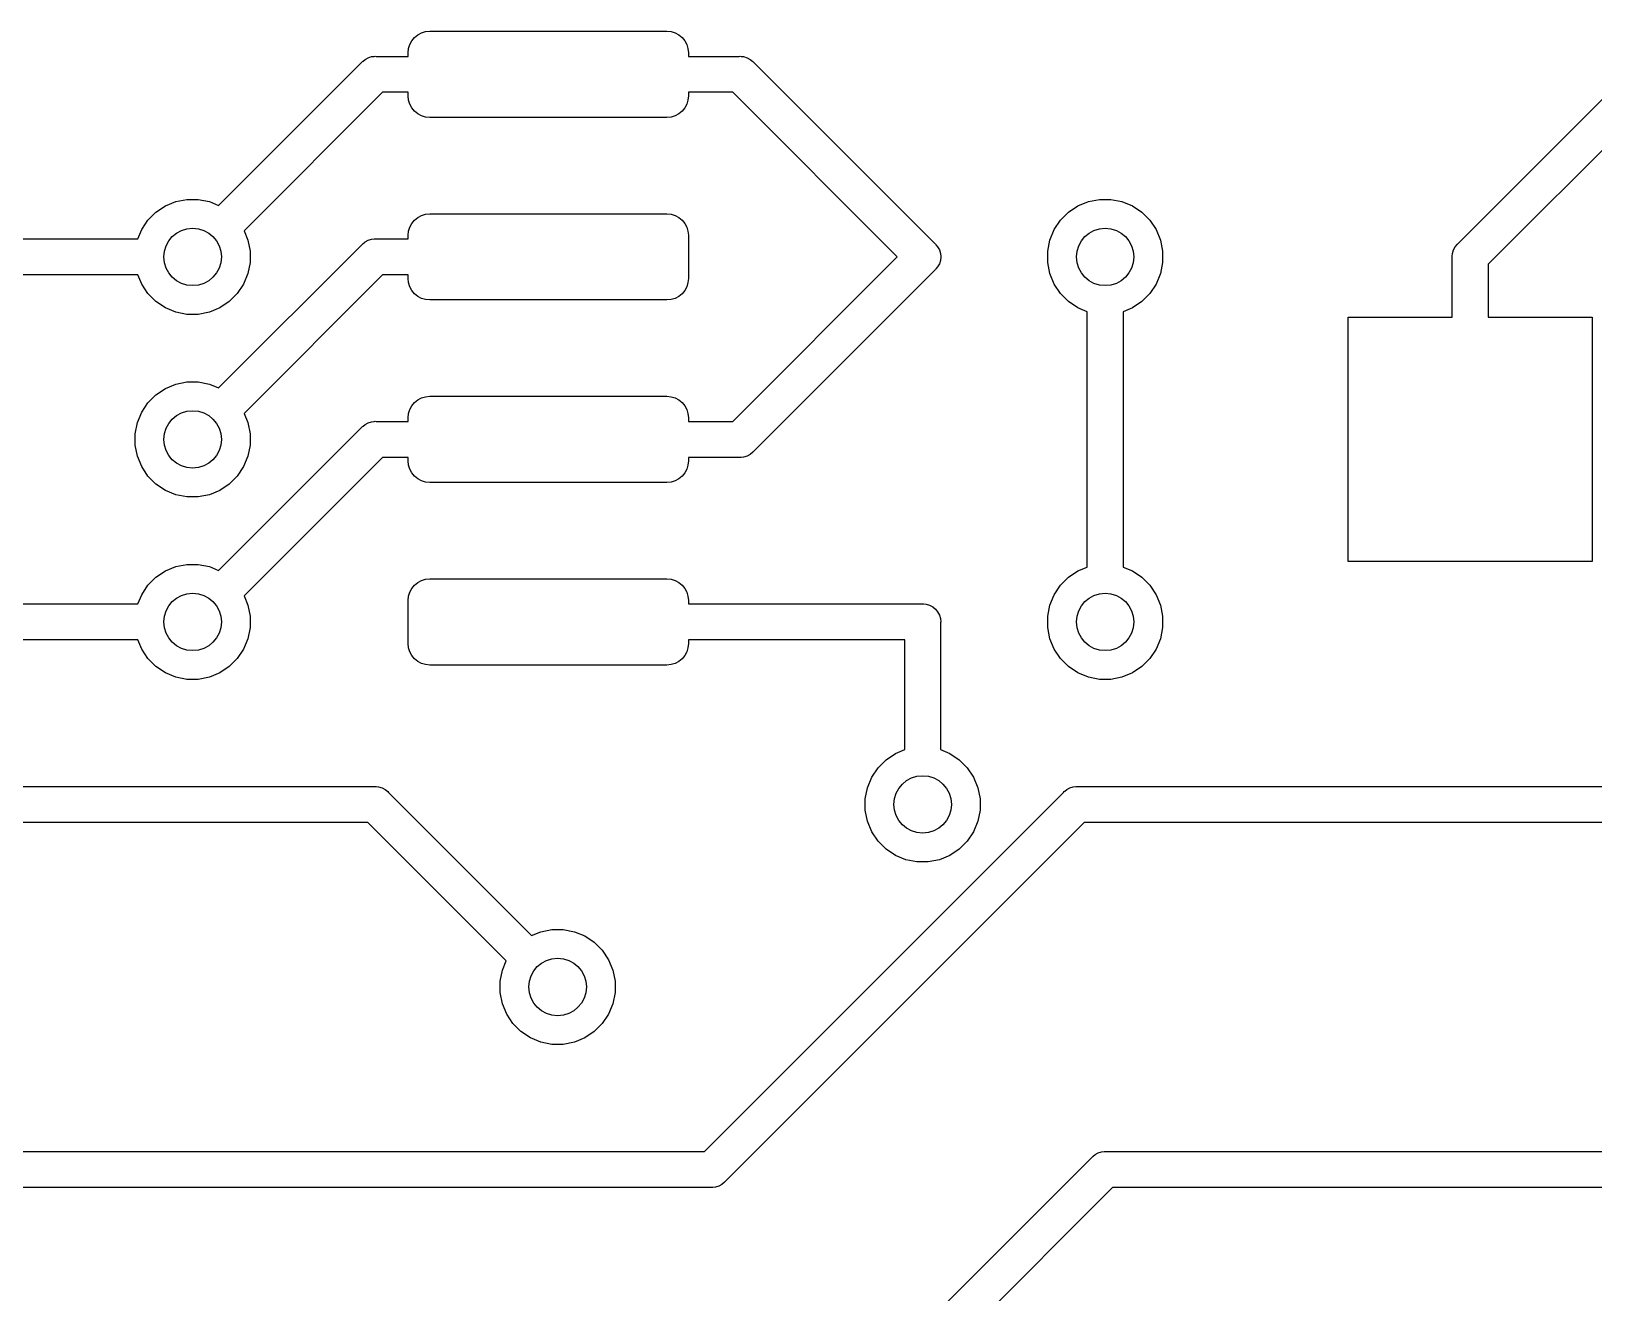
# Model space of a CAD drawing. Extents: x 4.65 to 8.46, y -5.31 to -3.29.
# Drawn here: x 5.3058 to 5.7339, y -4.4338 to -4.0882 of the extents above; entities that cross this region are included whole.
import ezdxf

# ---------------------------------------------------------------- set-up
doc = ezdxf.new("R2010")
doc.units = 0
doc.header["$MEASUREMENT"] = 0
doc.layers.add('BLACK', color=7, linetype='CONTINUOUS')

msp = doc.modelspace()

# ---------------------------------------------------------------- linework, layer by layer
at = {"layer": 'BLACK', "linetype": 'CONTINUOUS'}
for p, q in [((5.40917, -4.09294), (5.4095, -4.09183)), ((5.4095, -4.09183), (5.41005, -4.09081)), ((5.41005, -4.09081), (5.41078, -4.08992)), ((5.41078, -4.08992), (5.41168, -4.08918)), ((5.41168, -4.08918), (5.4127, -4.08864)), ((5.4127, -4.08864), (5.41381, -4.0883)), ((5.41381, -4.0883), (5.41496, -4.08819)), ((5.41496, -4.08819), (5.47992, -4.08819)), ((5.47992, -4.08819), (5.48107, -4.0883)), ((5.48107, -4.0883), (5.48218, -4.08864)), ((5.48218, -4.08864), (5.4832, -4.08918)), ((5.4832, -4.08918), (5.4841, -4.08992)), ((5.4841, -4.08992), (5.48483, -4.09081)), ((5.48483, -4.09081), (5.48538, -4.09183)), ((5.48538, -4.09183), (5.48571, -4.09294)), ((5.39635, -4.09669), (5.3965, -4.0965)), ((5.3965, -4.0965), (5.39669, -4.09635)), ((5.39669, -4.09635), (5.39725, -4.09589)), ((5.39669, -4.09635), (5.39669, -4.09635)), ((5.39725, -4.09589), (5.39811, -4.09543)), ((5.39725, -4.09589), (5.39725, -4.09589)), ((5.39725, -4.09589), (5.39725, -4.09589)), ((5.39811, -4.09543), (5.39904, -4.09515)), ((5.39904, -4.09515), (5.39976, -4.09508)), ((5.39976, -4.09508), (5.4, -4.09506)), ((5.39976, -4.09508), (5.39976, -4.09508)), ((5.4, -4.09506), (5.40024, -4.09508)), ((5.40024, -4.09508), (5.40906, -4.09508)), ((5.40906, -4.09409), (5.40917, -4.09294)), ((5.40906, -4.09508), (5.40906, -4.09409)), ((5.48571, -4.09294), (5.48583, -4.09409)), ((5.48583, -4.09409), (5.48583, -4.09508)), ((5.48583, -4.09508), (5.49976, -4.09508)), ((5.49976, -4.09508), (5.5, -4.09506)), ((5.5, -4.09506), (5.50024, -4.09508)), ((5.50024, -4.09508), (5.50024, -4.09508)), ((5.50024, -4.09508), (5.50096, -4.09515)), ((5.50096, -4.09515), (5.50189, -4.09543)), ((5.50189, -4.09543), (5.50275, -4.09589)), ((5.50275, -4.09589), (5.5035, -4.0965)), ((5.5035, -4.0965), (5.50365, -4.09669)), ((5.35713, -4.13591), (5.39635, -4.09669)), ((5.50365, -4.09669), (5.55331, -4.14635)), ((5.69669, -4.14635), (5.74635, -4.09669)), ((5.40204, -4.10492), (5.36409, -4.14287)), ((5.40906, -4.10492), (5.40204, -4.10492)), ((5.40906, -4.10591), (5.40906, -4.10492)), ((5.49796, -4.10492), (5.48583, -4.10492)), ((5.48583, -4.10492), (5.48583, -4.10591)), ((5.54304, -4.15), (5.49796, -4.10492)), ((5.75204, -4.10492), (5.70492, -4.15204)), ((5.40917, -4.10706), (5.40906, -4.10591)), ((5.4095, -4.10817), (5.40917, -4.10706)), ((5.41005, -4.10919), (5.4095, -4.10817)), ((5.41078, -4.11008), (5.41005, -4.10919)), ((5.48483, -4.10919), (5.4841, -4.11008)), ((5.48538, -4.10817), (5.48483, -4.10919)), ((5.48571, -4.10706), (5.48538, -4.10817)), ((5.48583, -4.10591), (5.48571, -4.10706)), ((5.41168, -4.11082), (5.41078, -4.11008)), ((5.4127, -4.11136), (5.41168, -4.11082)), ((5.41381, -4.1117), (5.4127, -4.11136)), ((5.41496, -4.11181), (5.41381, -4.1117)), ((5.47992, -4.11181), (5.41496, -4.11181)), ((5.48107, -4.1117), (5.47992, -4.11181)), ((5.48218, -4.11136), (5.48107, -4.1117)), ((5.4832, -4.11082), (5.48218, -4.11136)), ((5.4841, -4.11008), (5.4832, -4.11082)), ((5.34254, -4.13604), (5.34541, -4.13486)), ((5.34541, -4.13486), (5.34845, -4.13425)), ((5.34845, -4.13425), (5.35155, -4.13425)), ((5.35155, -4.13425), (5.35459, -4.13486)), ((5.35459, -4.13486), (5.35713, -4.13591)), ((5.59254, -4.13604), (5.59541, -4.13486)), ((5.59541, -4.13486), (5.59845, -4.13425)), ((5.59845, -4.13425), (5.60155, -4.13425)), ((5.60155, -4.13425), (5.60459, -4.13486)), ((5.60459, -4.13486), (5.60746, -4.13604)), ((5.33777, -4.13996), (5.33996, -4.13777)), ((5.33996, -4.13777), (5.34254, -4.13604)), ((5.41078, -4.13992), (5.41168, -4.13918)), ((5.41168, -4.13918), (5.4127, -4.13864)), ((5.4127, -4.13864), (5.41381, -4.1383)), ((5.41381, -4.1383), (5.41496, -4.13819)), ((5.41496, -4.13819), (5.47992, -4.13819)), ((5.47992, -4.13819), (5.48107, -4.1383)), ((5.48107, -4.1383), (5.48218, -4.13864)), ((5.48218, -4.13864), (5.4832, -4.13918)), ((5.4832, -4.13918), (5.4841, -4.13992)), ((5.58777, -4.13996), (5.58996, -4.13777)), ((5.58996, -4.13777), (5.59254, -4.13604)), ((5.60746, -4.13604), (5.61004, -4.13777)), ((5.61004, -4.13777), (5.61223, -4.13996)), ((5.33499, -4.14508), (5.33604, -4.14254)), ((5.33604, -4.14254), (5.33777, -4.13996)), ((5.36409, -4.14287), (5.36514, -4.14541)), ((5.40906, -4.14409), (5.40917, -4.14294)), ((5.40917, -4.14294), (5.4095, -4.14183)), ((5.4095, -4.14183), (5.41005, -4.14081)), ((5.41005, -4.14081), (5.41078, -4.13992)), ((5.4841, -4.13992), (5.48483, -4.14081)), ((5.48483, -4.14081), (5.48538, -4.14183)), ((5.48538, -4.14183), (5.48571, -4.14294)), ((5.48571, -4.14294), (5.48583, -4.14409)), ((5.58486, -4.14541), (5.58604, -4.14254)), ((5.58604, -4.14254), (5.58777, -4.13996)), ((5.61223, -4.13996), (5.61396, -4.14254)), ((5.61396, -4.14254), (5.61514, -4.14541)), ((5.29094, -4.14508), (5.33499, -4.14508)), ((5.35713, -4.18591), (5.39635, -4.14669)), ((5.36514, -4.14541), (5.36575, -4.14845)), ((5.39635, -4.14669), (5.3965, -4.1465)), ((5.3965, -4.1465), (5.39669, -4.14635)), ((5.39669, -4.14635), (5.3972, -4.14593)), ((5.39669, -4.14635), (5.39669, -4.14635)), ((5.3972, -4.14593), (5.39725, -4.14589)), ((5.39725, -4.14589), (5.39811, -4.14543)), ((5.39811, -4.14543), (5.39904, -4.14515)), ((5.39904, -4.14515), (5.39976, -4.14508)), ((5.39976, -4.14508), (5.4, -4.14506)), ((5.39976, -4.14508), (5.39976, -4.14508)), ((5.4, -4.14506), (5.40024, -4.14508)), ((5.40024, -4.14508), (5.40906, -4.14508)), ((5.40906, -4.14508), (5.40906, -4.14409)), ((5.48583, -4.14409), (5.48583, -4.15591)), ((5.55331, -4.14635), (5.5535, -4.1465)), ((5.5535, -4.1465), (5.55365, -4.14669)), ((5.55365, -4.14669), (5.55365, -4.14669)), ((5.55365, -4.14669), (5.55411, -4.14725)), ((5.55411, -4.14725), (5.55457, -4.14811)), ((5.58425, -4.14845), (5.58486, -4.14541)), ((5.61514, -4.14541), (5.61575, -4.14845)), ((5.69543, -4.14811), (5.69589, -4.14725)), ((5.69589, -4.14725), (5.6965, -4.1465)), ((5.6965, -4.1465), (5.69669, -4.14635)), ((5.36575, -4.15155), (5.36514, -4.15459)), ((5.36575, -4.14845), (5.36575, -4.15155)), ((5.49796, -4.19508), (5.54304, -4.15)), ((5.55457, -4.15189), (5.55411, -4.15275)), ((5.55457, -4.14811), (5.55485, -4.14904)), ((5.55485, -4.15096), (5.55457, -4.15189)), ((5.55485, -4.14904), (5.55494, -4.14994)), ((5.55495, -4.15), (5.55485, -4.15096)), ((5.55494, -4.14994), (5.55495, -4.15)), ((5.58425, -4.15155), (5.58425, -4.14845)), ((5.58486, -4.15459), (5.58425, -4.15155)), ((5.61575, -4.15155), (5.61514, -4.15459)), ((5.61575, -4.14845), (5.61575, -4.15155)), ((5.69505, -4.15), (5.69508, -4.14976)), ((5.69508, -4.15024), (5.69505, -4.15)), ((5.69508, -4.14976), (5.69515, -4.14904)), ((5.69508, -4.14976), (5.69508, -4.14976)), ((5.69508, -4.16654), (5.69508, -4.15024)), ((5.69515, -4.14904), (5.69543, -4.14811)), ((5.70492, -4.15204), (5.70492, -4.16654)), ((5.33499, -4.15492), (5.29094, -4.15492)), ((5.33604, -4.15746), (5.33499, -4.15492)), ((5.36514, -4.15459), (5.36396, -4.15746)), ((5.40204, -4.15492), (5.36409, -4.19287)), ((5.40906, -4.15492), (5.40204, -4.15492)), ((5.40906, -4.15591), (5.40906, -4.15492)), ((5.40917, -4.15706), (5.40906, -4.15591)), ((5.48583, -4.15591), (5.48571, -4.15706)), ((5.55331, -4.15365), (5.50365, -4.20331)), ((5.5535, -4.1535), (5.55331, -4.15365)), ((5.55365, -4.15331), (5.5535, -4.1535)), ((5.55411, -4.15275), (5.55365, -4.15331)), ((5.55365, -4.15331), (5.55365, -4.15331)), ((5.58604, -4.15746), (5.58486, -4.15459)), ((5.61514, -4.15459), (5.61396, -4.15746)), ((5.33777, -4.16004), (5.33604, -4.15746)), ((5.33996, -4.16223), (5.33777, -4.16004)), ((5.36223, -4.16004), (5.36004, -4.16223)), ((5.36396, -4.15746), (5.36223, -4.16004)), ((5.4095, -4.15817), (5.40917, -4.15706)), ((5.41005, -4.15919), (5.4095, -4.15817)), ((5.41078, -4.16008), (5.41005, -4.15919)), ((5.41168, -4.16082), (5.41078, -4.16008)), ((5.4841, -4.16008), (5.4832, -4.16082)), ((5.48483, -4.15919), (5.4841, -4.16008)), ((5.48538, -4.15817), (5.48483, -4.15919)), ((5.48571, -4.15706), (5.48538, -4.15817)), ((5.58777, -4.16004), (5.58604, -4.15746)), ((5.58996, -4.16223), (5.58777, -4.16004)), ((5.61223, -4.16004), (5.61004, -4.16223)), ((5.61396, -4.15746), (5.61223, -4.16004)), ((5.34254, -4.16396), (5.33996, -4.16223)), ((5.34541, -4.16514), (5.34254, -4.16396)), ((5.35746, -4.16396), (5.35459, -4.16514)), ((5.36004, -4.16223), (5.35746, -4.16396)), ((5.4127, -4.16136), (5.41168, -4.16082)), ((5.41381, -4.1617), (5.4127, -4.16136)), ((5.41496, -4.16181), (5.41381, -4.1617)), ((5.47992, -4.16181), (5.41496, -4.16181)), ((5.48107, -4.1617), (5.47992, -4.16181)), ((5.48218, -4.16136), (5.48107, -4.1617)), ((5.4832, -4.16082), (5.48218, -4.16136)), ((5.59254, -4.16396), (5.58996, -4.16223)), ((5.59508, -4.16501), (5.59254, -4.16396)), ((5.59508, -4.23499), (5.59508, -4.16501)), ((5.60746, -4.16396), (5.60492, -4.16501)), ((5.60492, -4.16501), (5.60492, -4.23499)), ((5.61004, -4.16223), (5.60746, -4.16396)), ((5.34845, -4.16575), (5.34541, -4.16514)), ((5.35155, -4.16575), (5.34845, -4.16575)), ((5.35459, -4.16514), (5.35155, -4.16575)), ((5.66654, -4.23346), (5.66654, -4.16654)), ((5.66654, -4.16654), (5.69508, -4.16654)), ((5.70492, -4.16654), (5.73346, -4.16654)), ((5.73346, -4.16654), (5.73346, -4.23346)), ((5.33996, -4.18777), (5.34254, -4.18604)), ((5.34254, -4.18604), (5.34541, -4.18486)), ((5.34541, -4.18486), (5.34845, -4.18425)), ((5.34845, -4.18425), (5.35155, -4.18425)), ((5.35155, -4.18425), (5.35459, -4.18486)), ((5.35459, -4.18486), (5.35713, -4.18591)), ((5.33604, -4.19254), (5.33777, -4.18996)), ((5.33777, -4.18996), (5.33996, -4.18777)), ((5.41005, -4.19081), (5.41078, -4.18992)), ((5.41078, -4.18992), (5.41168, -4.18918)), ((5.41168, -4.18918), (5.4127, -4.18864)), ((5.4127, -4.18864), (5.41381, -4.1883)), ((5.41381, -4.1883), (5.41496, -4.18819)), ((5.41496, -4.18819), (5.47992, -4.18819)), ((5.47992, -4.18819), (5.48107, -4.1883)), ((5.48107, -4.1883), (5.48218, -4.18864)), ((5.48218, -4.18864), (5.4832, -4.18918)), ((5.4832, -4.18918), (5.4841, -4.18992)), ((5.4841, -4.18992), (5.48483, -4.19081)), ((5.33486, -4.19541), (5.33604, -4.19254)), ((5.36409, -4.19287), (5.36514, -4.19541)), ((5.40906, -4.19409), (5.40917, -4.19294)), ((5.40906, -4.19508), (5.40906, -4.19409)), ((5.40917, -4.19294), (5.4095, -4.19183)), ((5.4095, -4.19183), (5.41005, -4.19081)), ((5.48483, -4.19081), (5.48538, -4.19183)), ((5.48538, -4.19183), (5.48571, -4.19294)), ((5.48571, -4.19294), (5.48583, -4.19409)), ((5.48583, -4.19409), (5.48583, -4.19508)), ((5.33425, -4.19845), (5.33486, -4.19541)), ((5.33425, -4.20155), (5.33425, -4.19845)), ((5.35713, -4.23591), (5.39635, -4.19669)), ((5.36514, -4.19541), (5.36575, -4.19845)), ((5.36575, -4.19845), (5.36575, -4.20155)), ((5.39635, -4.19669), (5.3965, -4.1965)), ((5.3965, -4.1965), (5.39669, -4.19635)), ((5.39669, -4.19635), (5.39725, -4.19589)), ((5.39669, -4.19635), (5.39669, -4.19635)), ((5.39725, -4.19589), (5.39811, -4.19543)), ((5.39725, -4.19589), (5.39725, -4.19589)), ((5.39725, -4.19589), (5.39725, -4.19589)), ((5.39811, -4.19543), (5.39904, -4.19515)), ((5.39904, -4.19515), (5.39976, -4.19508)), ((5.39976, -4.19508), (5.4, -4.19505)), ((5.39976, -4.19508), (5.39976, -4.19508)), ((5.4, -4.19505), (5.40024, -4.19508)), ((5.40024, -4.19508), (5.40906, -4.19508)), ((5.48583, -4.19508), (5.49796, -4.19508)), ((5.33486, -4.20459), (5.33425, -4.20155)), ((5.36575, -4.20155), (5.36514, -4.20459)), ((5.5035, -4.2035), (5.50275, -4.20411)), ((5.50365, -4.20331), (5.5035, -4.2035)), ((5.33604, -4.20746), (5.33486, -4.20459)), ((5.33777, -4.21004), (5.33604, -4.20746)), ((5.36396, -4.20746), (5.36223, -4.21004)), ((5.36514, -4.20459), (5.36396, -4.20746)), ((5.40204, -4.20492), (5.36409, -4.24287)), ((5.40906, -4.20492), (5.40204, -4.20492)), ((5.40906, -4.20591), (5.40906, -4.20492)), ((5.40917, -4.20706), (5.40906, -4.20591)), ((5.4095, -4.20817), (5.40917, -4.20706)), ((5.48571, -4.20706), (5.48538, -4.20817)), ((5.48583, -4.20591), (5.48571, -4.20706)), ((5.49976, -4.20492), (5.48583, -4.20492)), ((5.48583, -4.20492), (5.48583, -4.20591)), ((5.5, -4.20494), (5.49976, -4.20492)), ((5.50024, -4.20492), (5.5, -4.20494)), ((5.50096, -4.20485), (5.50024, -4.20492)), ((5.50024, -4.20492), (5.50024, -4.20492)), ((5.50189, -4.20457), (5.50096, -4.20485)), ((5.50275, -4.20411), (5.50189, -4.20457)), ((5.33996, -4.21223), (5.33777, -4.21004)), ((5.36223, -4.21004), (5.36004, -4.21223)), ((5.41005, -4.20919), (5.4095, -4.20817)), ((5.41078, -4.21008), (5.41005, -4.20919)), ((5.41168, -4.21082), (5.41078, -4.21008)), ((5.4127, -4.21136), (5.41168, -4.21082)), ((5.41381, -4.2117), (5.4127, -4.21136)), ((5.41496, -4.21181), (5.41381, -4.2117)), ((5.47992, -4.21181), (5.41496, -4.21181)), ((5.48107, -4.2117), (5.47992, -4.21181)), ((5.48218, -4.21136), (5.48107, -4.2117)), ((5.4832, -4.21082), (5.48218, -4.21136)), ((5.4841, -4.21008), (5.4832, -4.21082)), ((5.48483, -4.20919), (5.4841, -4.21008)), ((5.48538, -4.20817), (5.48483, -4.20919)), ((5.34254, -4.21396), (5.33996, -4.21223)), ((5.34541, -4.21514), (5.34254, -4.21396)), ((5.34845, -4.21575), (5.34541, -4.21514)), ((5.35155, -4.21575), (5.34845, -4.21575)), ((5.35459, -4.21514), (5.35155, -4.21575)), ((5.35746, -4.21396), (5.35459, -4.21514)), ((5.36004, -4.21223), (5.35746, -4.21396)), ((5.73346, -4.23346), (5.66654, -4.23346)), ((5.33777, -4.23996), (5.33996, -4.23777)), ((5.33996, -4.23777), (5.34254, -4.23604)), ((5.34254, -4.23604), (5.34541, -4.23486)), ((5.34541, -4.23486), (5.34845, -4.23425)), ((5.34845, -4.23425), (5.35155, -4.23425)), ((5.35155, -4.23425), (5.35459, -4.23486)), ((5.35459, -4.23486), (5.35713, -4.23591)), ((5.58777, -4.23996), (5.58996, -4.23777)), ((5.58996, -4.23777), (5.59254, -4.23604)), ((5.59254, -4.23604), (5.59508, -4.23499)), ((5.60492, -4.23499), (5.60746, -4.23604)), ((5.60746, -4.23604), (5.61004, -4.23777)), ((5.61004, -4.23777), (5.61223, -4.23996)), ((5.33604, -4.24254), (5.33777, -4.23996)), ((5.40917, -4.24294), (5.4095, -4.24183)), ((5.4095, -4.24183), (5.41005, -4.24081)), ((5.41005, -4.24081), (5.41078, -4.23992)), ((5.41078, -4.23992), (5.41168, -4.23918)), ((5.41168, -4.23918), (5.4127, -4.23864)), ((5.4127, -4.23864), (5.41381, -4.2383)), ((5.41381, -4.2383), (5.41496, -4.23819)), ((5.41496, -4.23819), (5.47992, -4.23819)), ((5.47992, -4.23819), (5.48107, -4.2383)), ((5.48107, -4.2383), (5.48218, -4.23864)), ((5.48218, -4.23864), (5.4832, -4.23918)), ((5.4832, -4.23918), (5.4841, -4.23992)), ((5.4841, -4.23992), (5.48483, -4.24081)), ((5.48483, -4.24081), (5.48538, -4.24183)), ((5.48538, -4.24183), (5.48571, -4.24294)), ((5.58604, -4.24254), (5.58777, -4.23996)), ((5.61223, -4.23996), (5.61396, -4.24254)), ((5.29094, -4.24508), (5.33499, -4.24508)), ((5.33499, -4.24508), (5.33604, -4.24254)), ((5.36409, -4.24287), (5.36514, -4.24541)), ((5.36514, -4.24541), (5.36575, -4.24845)), ((5.40906, -4.24409), (5.40917, -4.24294)), ((5.40906, -4.25591), (5.40906, -4.24409)), ((5.48571, -4.24294), (5.48583, -4.24409)), ((5.48583, -4.24409), (5.48583, -4.24508)), ((5.48583, -4.24508), (5.54976, -4.24508)), ((5.54976, -4.24508), (5.55, -4.24505)), ((5.55, -4.24505), (5.55024, -4.24508)), ((5.55024, -4.24508), (5.55024, -4.24508)), ((5.55024, -4.24508), (5.55096, -4.24515)), ((5.55096, -4.24515), (5.55189, -4.24543)), ((5.55189, -4.24543), (5.55275, -4.24589)), ((5.55275, -4.24589), (5.5535, -4.2465)), ((5.58425, -4.24845), (5.58486, -4.24541)), ((5.58486, -4.24541), (5.58604, -4.24254)), ((5.61396, -4.24254), (5.61514, -4.24541)), ((5.61514, -4.24541), (5.61575, -4.24845)), ((5.36575, -4.24845), (5.36575, -4.25155)), ((5.5535, -4.2465), (5.55411, -4.24725)), ((5.55411, -4.24725), (5.55457, -4.24811)), ((5.55457, -4.24811), (5.55485, -4.24904)), ((5.55485, -4.24904), (5.55495, -4.25)), ((5.55495, -4.25), (5.55492, -4.25024)), ((5.55492, -4.25024), (5.55492, -4.28499)), ((5.58425, -4.25155), (5.58425, -4.24845)), ((5.61575, -4.24845), (5.61575, -4.25155)), ((5.33499, -4.25492), (5.29094, -4.25492)), ((5.33604, -4.25746), (5.33499, -4.25492)), ((5.36514, -4.25459), (5.36396, -4.25746)), ((5.36575, -4.25155), (5.36514, -4.25459)), ((5.54508, -4.25492), (5.48583, -4.25492)), ((5.48583, -4.25492), (5.48583, -4.25591)), ((5.54508, -4.28499), (5.54508, -4.25492)), ((5.58486, -4.25459), (5.58425, -4.25155)), ((5.58604, -4.25746), (5.58486, -4.25459)), ((5.61514, -4.25459), (5.61396, -4.25746)), ((5.61575, -4.25155), (5.61514, -4.25459)), ((5.33777, -4.26004), (5.33604, -4.25746)), ((5.36396, -4.25746), (5.36223, -4.26004)), ((5.40917, -4.25706), (5.40906, -4.25591)), ((5.4095, -4.25817), (5.40917, -4.25706)), ((5.41005, -4.25919), (5.4095, -4.25817)), ((5.41078, -4.26008), (5.41005, -4.25919)), ((5.48483, -4.25919), (5.4841, -4.26008)), ((5.48538, -4.25817), (5.48483, -4.25919)), ((5.48571, -4.25706), (5.48538, -4.25817)), ((5.48583, -4.25591), (5.48571, -4.25706)), ((5.58777, -4.26004), (5.58604, -4.25746)), ((5.61396, -4.25746), (5.61223, -4.26004)), ((5.33996, -4.26223), (5.33777, -4.26004)), ((5.34254, -4.26396), (5.33996, -4.26223)), ((5.36004, -4.26223), (5.35746, -4.26396)), ((5.36223, -4.26004), (5.36004, -4.26223)), ((5.41168, -4.26082), (5.41078, -4.26008)), ((5.4127, -4.26136), (5.41168, -4.26082)), ((5.41381, -4.2617), (5.4127, -4.26136)), ((5.41496, -4.26181), (5.41381, -4.2617)), ((5.47992, -4.26181), (5.41496, -4.26181)), ((5.48107, -4.2617), (5.47992, -4.26181)), ((5.48218, -4.26136), (5.48107, -4.2617)), ((5.4832, -4.26082), (5.48218, -4.26136)), ((5.4841, -4.26008), (5.4832, -4.26082)), ((5.58996, -4.26223), (5.58777, -4.26004)), ((5.59254, -4.26396), (5.58996, -4.26223)), ((5.61004, -4.26223), (5.60746, -4.26396)), ((5.61223, -4.26004), (5.61004, -4.26223)), ((5.34541, -4.26514), (5.34254, -4.26396)), ((5.34845, -4.26575), (5.34541, -4.26514)), ((5.35155, -4.26575), (5.34845, -4.26575)), ((5.35459, -4.26514), (5.35155, -4.26575)), ((5.35746, -4.26396), (5.35459, -4.26514)), ((5.59541, -4.26514), (5.59254, -4.26396)), ((5.59845, -4.26575), (5.59541, -4.26514)), ((5.60155, -4.26575), (5.59845, -4.26575)), ((5.60459, -4.26514), (5.60155, -4.26575)), ((5.60746, -4.26396), (5.60459, -4.26514)), ((5.53777, -4.28996), (5.53996, -4.28777)), ((5.53996, -4.28777), (5.54254, -4.28604)), ((5.54254, -4.28604), (5.54508, -4.28499)), ((5.55492, -4.28499), (5.55746, -4.28604)), ((5.55746, -4.28604), (5.56004, -4.28777)), ((5.56004, -4.28777), (5.56223, -4.28996)), ((5.53486, -4.29541), (5.53604, -4.29254)), ((5.53604, -4.29254), (5.53777, -4.28996)), ((5.56223, -4.28996), (5.56396, -4.29254)), ((5.56396, -4.29254), (5.56514, -4.29541)), ((5.15492, -4.29508), (5.39976, -4.29508)), ((5.39976, -4.29508), (5.4, -4.29505)), ((5.4, -4.29505), (5.40024, -4.29508)), ((5.40024, -4.29508), (5.40024, -4.29508)), ((5.40024, -4.29508), (5.40096, -4.29515)), ((5.40096, -4.29515), (5.40189, -4.29543)), ((5.40189, -4.29543), (5.40275, -4.29589)), ((5.40275, -4.29589), (5.4035, -4.2965)), ((5.4035, -4.2965), (5.40365, -4.29669)), ((5.40365, -4.29669), (5.44287, -4.33591)), ((5.49021, -4.39508), (5.58859, -4.29669)), ((5.53425, -4.29845), (5.53486, -4.29541)), ((5.56514, -4.29541), (5.56575, -4.29845)), ((5.58859, -4.29669), (5.58875, -4.2965)), ((5.58875, -4.2965), (5.58893, -4.29635)), ((5.58893, -4.29635), (5.58894, -4.29635)), ((5.58894, -4.29635), (5.5895, -4.29589)), ((5.5895, -4.29589), (5.59035, -4.29543)), ((5.5895, -4.29589), (5.5895, -4.29589)), ((5.5895, -4.29589), (5.5895, -4.29589)), ((5.59035, -4.29543), (5.59128, -4.29515)), ((5.59128, -4.29515), (5.592, -4.29508)), ((5.592, -4.29508), (5.59224, -4.29505)), ((5.592, -4.29508), (5.592, -4.29508)), ((5.59224, -4.29505), (5.59249, -4.29508)), ((5.59249, -4.29508), (6.28499, -4.29508)), ((5.53425, -4.30155), (5.53425, -4.29845)), ((5.53486, -4.30459), (5.53425, -4.30155)), ((5.56575, -4.30155), (5.56514, -4.30459)), ((5.56575, -4.29845), (5.56575, -4.30155)), ((5.39796, -4.30492), (5.15024, -4.30492)), ((5.43591, -4.34287), (5.39796, -4.30492)), ((5.59428, -4.30492), (5.49589, -4.40331)), ((5.53604, -4.30746), (5.53486, -4.30459)), ((5.56514, -4.30459), (5.56396, -4.30746)), ((6.28499, -4.30492), (5.59428, -4.30492)), ((5.53777, -4.31004), (5.53604, -4.30746)), ((5.53996, -4.31223), (5.53777, -4.31004)), ((5.56223, -4.31004), (5.56004, -4.31223)), ((5.56396, -4.30746), (5.56223, -4.31004)), ((5.54254, -4.31396), (5.53996, -4.31223)), ((5.54541, -4.31514), (5.54254, -4.31396)), ((5.55746, -4.31396), (5.55459, -4.31514)), ((5.56004, -4.31223), (5.55746, -4.31396)), ((5.54845, -4.31575), (5.54541, -4.31514)), ((5.55155, -4.31575), (5.54845, -4.31575)), ((5.55459, -4.31514), (5.55155, -4.31575)), ((5.44287, -4.33591), (5.44541, -4.33486)), ((5.44541, -4.33486), (5.44845, -4.33425)), ((5.44845, -4.33425), (5.45155, -4.33425)), ((5.45155, -4.33425), (5.45459, -4.33486)), ((5.45459, -4.33486), (5.45746, -4.33604)), ((5.45746, -4.33604), (5.46004, -4.33777)), ((5.46004, -4.33777), (5.46223, -4.33996)), ((5.46223, -4.33996), (5.46396, -4.34254)), ((5.43486, -4.34541), (5.43591, -4.34287)), ((5.46396, -4.34254), (5.46514, -4.34541)), ((5.43425, -4.34845), (5.43486, -4.34541)), ((5.43425, -4.35155), (5.43425, -4.34845)), ((5.46514, -4.34541), (5.46575, -4.34845)), ((5.46575, -4.34845), (5.46575, -4.35155)), ((5.43486, -4.35459), (5.43425, -4.35155)), ((5.46575, -4.35155), (5.46514, -4.35459)), ((5.43604, -4.35746), (5.43486, -4.35459)), ((5.43777, -4.36004), (5.43604, -4.35746)), ((5.46396, -4.35746), (5.46223, -4.36004)), ((5.46514, -4.35459), (5.46396, -4.35746)), ((5.43996, -4.36223), (5.43777, -4.36004)), ((5.46223, -4.36004), (5.46004, -4.36223)), ((5.44254, -4.36396), (5.43996, -4.36223)), ((5.44541, -4.36514), (5.44254, -4.36396)), ((5.44845, -4.36575), (5.44541, -4.36514)), ((5.45155, -4.36575), (5.44845, -4.36575)), ((5.45459, -4.36514), (5.45155, -4.36575)), ((5.45746, -4.36396), (5.45459, -4.36514)), ((5.46004, -4.36223), (5.45746, -4.36396)), ((5.26501, -4.39508), (5.49021, -4.39508)), ((5.59669, -4.39635), (5.59725, -4.39589)), ((5.59725, -4.39589), (5.59811, -4.39543)), ((5.59725, -4.39589), (5.59725, -4.39589)), ((5.59725, -4.39589), (5.59725, -4.39589)), ((5.59811, -4.39543), (5.59904, -4.39515)), ((5.59904, -4.39515), (5.59976, -4.39508)), ((5.59976, -4.39508), (5.6, -4.39506)), ((5.59976, -4.39508), (5.59976, -4.39508)), ((5.6, -4.39506), (5.60024, -4.39508)), ((5.60024, -4.39508), (6.48499, -4.39508)), ((5.54796, -4.44508), (5.59635, -4.39669)), ((5.59635, -4.39669), (5.5965, -4.3965)), ((5.5965, -4.3965), (5.59669, -4.39635)), ((5.59669, -4.39635), (5.59669, -4.39635)), ((5.49414, -4.40457), (5.49321, -4.40485)), ((5.49499, -4.40411), (5.49414, -4.40457)), ((5.49574, -4.4035), (5.49499, -4.40411)), ((5.49589, -4.40331), (5.49574, -4.4035)), ((5.492, -4.40492), (5.26501, -4.40492)), ((5.49224, -4.40494), (5.492, -4.40492)), ((5.49249, -4.40492), (5.49224, -4.40494)), ((5.49321, -4.40485), (5.49249, -4.40492)), ((5.49249, -4.40492), (5.49249, -4.40492)), ((5.60204, -4.40492), (5.55365, -4.45331)), ((6.48499, -4.40492), (5.60204, -4.40492))]:
    msp.add_line(p, q, dxfattribs=at)
at = {"layer": 'BLACK'}
for centre in [(5.35, -4.15), (5.6, -4.15), (5.35, -4.2), (5.35, -4.25), (5.6, -4.25), (5.55, -4.3), (5.45, -4.35)]:
    msp.add_circle(centre, 0.00787, dxfattribs=at)

doc.saveas('drawing.dxf')
